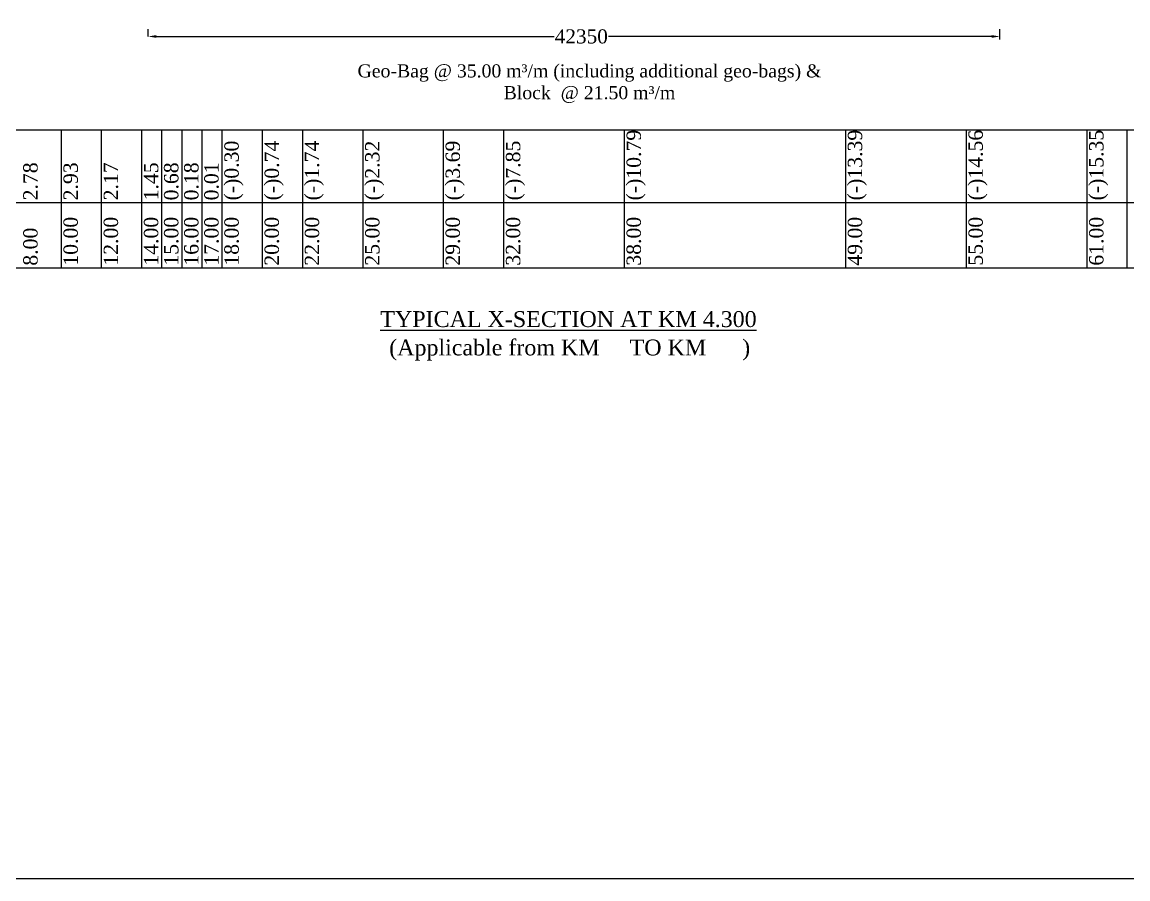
# Model space of a CAD drawing. Header units: metres. Extents: x -1354 to 3686, y -9962 to -7697.
# Drawn here: x -273.3 to -218.3, y -9693.3 to -9650.7 of the extents above; entities that cross this region are included whole.
import ezdxf

# ---------------------------------------------------------------- set-up
doc = ezdxf.new("R2010")
doc.units = ezdxf.units.M
doc.layers.add('LINE', color=7, linetype='Continuous')
doc.styles.get("Standard").update_dxf_attribs({"font": 'times.ttf'})
doc.dimstyles.get("Standard").update_dxf_attribs({"dimtxt": 0.5, "dimasz": 0.4075, "dimexe": 0.364, "dimexo": 0.219, "dimgap": 0.09, "dimtad": 0, "dimdec": 0, "dimlfac": 1000, "dimzin": 0, "dimdsep": 46, "dimtxsty": 'Standard', "dimcen": 0.09, "dimadec": 0, "dimazin": 0, "dimtfac": 1, "dimtdec": 0, "dimtofl": 0, "dimtmove": 0, "dimatfit": 3, "dimfxl": 1, "dimtolj": 1, "dimtzin": 0, "dimarcsym": 0})

# ---------------------------------------------------------------- blocks, each defined once
blk = doc.blocks.new('*D464')
at = {"color": 0, "lineweight": -2, "ltscale": 0.5}
for p, q in [((-267.066, -9651.396), (-267.066, -9651.032)), ((-224.716, -9651.546), (-224.716, -9651.032)), ((-266.659, -9651.396), (-246.882, -9651.396)), ((-225.124, -9651.396), (-244.171, -9651.396))]:
    blk.add_line(p, q, dxfattribs=at)
at = {"color": 0, "linetype": 'Continuous', "lineweight": -3, "ltscale": 0.5}
for points in [[(-266.659, -9651.328), (-266.659, -9651.464), (-267.066, -9651.396)], [(-225.124, -9651.328), (-225.124, -9651.464), (-224.716, -9651.396)]]:
    blk.add_solid(points, dxfattribs=at)
at = {"layer": 'Defpoints', "color": 0, "linetype": 'Continuous', "lineweight": -3, "ltscale": 0.5}
for p in [(-267.066, -9651.52), (-224.716, -9651.396), (-224.716, -9655.831)]:
    blk.add_point(p, dxfattribs=at)
at = {"color": 0, "linetype": 'Continuous', "lineweight": -3, "ltscale": 0.5, "insert": (-245.527, -9651.396), "char_height": 0.5, "attachment_point": 5}
blk.add_mtext('\\A1;{\\H1.4x;42350}', dxfattribs=at)

msp = doc.modelspace()

# ---------------------------------------------------------------- linework, layer by layer
at = {"color": 0, "lineweight": -2}
for p, q in [((-286.376578, -9656.038867), (-201.376578, -9656.038867)), ((-271.376578, -9662.891596), (-271.376578, -9656.038867)), ((-269.376578, -9662.891596), (-269.376578, -9656.038867)), ((-267.376578, -9662.891596), (-267.376578, -9656.038867)), ((-266.376578, -9662.891596), (-266.376578, -9656.038867)), ((-265.376578, -9662.891596), (-265.376578, -9656.038867)), ((-264.376578, -9662.891596), (-264.376578, -9656.038867)), ((-263.376578, -9662.891596), (-263.376578, -9656.038867)), ((-261.376578, -9662.891596), (-261.376578, -9656.038867)), ((-259.376578, -9662.891596), (-259.376578, -9656.038867)), ((-256.376578, -9662.891596), (-256.376578, -9656.038867)), ((-252.376578, -9662.891596), (-252.376578, -9656.038867)), ((-249.376578, -9662.891596), (-249.376578, -9656.038867)), ((-243.376578, -9662.891596), (-243.376578, -9656.038867)), ((-232.376578, -9662.891596), (-232.376578, -9656.038867)), ((-226.376578, -9662.891596), (-226.376578, -9656.038867)), ((-220.376578, -9662.891596), (-220.376578, -9656.038867)), ((-218.376578, -9662.891596), (-218.376578, -9656.038867)), ((-296.169779, -9659.644482), (-201.376578, -9659.644482)), ((-296.169779, -9662.891596), (-201.376578, -9662.891596))]:
    msp.add_line(p, q, dxfattribs=at)
at = {"layer": 'LINE', "color": 0, "linetype": 'ByBlock', "lineweight": -3, "ltscale": 0.5}
msp.add_lwpolyline([(-301.527016, -9611.576278), (-182.876666, -9611.576278), (-182.876666, -9693.27981), (-301.527016, -9693.27981)], close=True, dxfattribs=at)

# ---------------------------------------------------------------- texts
at = {"color": 0, "lineweight": -2, "char_height": 0.715, "width": 2.15, "attachment_point": 1, "rotation": 90}
for s, insert in [('(-)10.79', (-243.276578, -9659.544482)), ('(-)13.39', (-232.276578, -9659.544482)), ('(-)14.56', (-226.276578, -9659.544482)), ('(-)15.35', (-220.276578, -9659.544482)), ('(-)0.30', (-263.276578, -9659.544482)), ('(-)0.74', (-261.276578, -9659.544482)), ('(-)1.74', (-259.276578, -9659.544482)), ('(-)2.32', (-256.276578, -9659.544482)), ('(-)3.69', (-252.276578, -9659.544482)), ('(-)7.85', (-249.276578, -9659.544482)), ('2.78', (-273.276578, -9659.544482)), ('2.93', (-271.276578, -9659.544482)), ('2.17', (-269.276578, -9659.544482)), ('1.45', (-267.276578, -9659.544482)), ('0.68', (-266.276578, -9659.544482)), ('0.18', (-265.276578, -9659.544482)), ('0.01', (-264.276578, -9659.544482)), ('10.00', (-271.276578, -9662.791596)), ('12.00', (-269.276578, -9662.791596)), ('14.00', (-267.276578, -9662.791596)), ('15.00', (-266.276578, -9662.791596)), ('16.00', (-265.276578, -9662.791596)), ('17.00', (-264.276578, -9662.791596)), ('18.00', (-263.276578, -9662.791596)), ('20.00', (-261.276578, -9662.791596)), ('22.00', (-259.276578, -9662.791596)), ('25.00', (-256.276578, -9662.791596)), ('29.00', (-252.276578, -9662.791596)), ('32.00', (-249.276578, -9662.791596)), ('38.00', (-243.276578, -9662.791596)), ('49.00', (-232.276578, -9662.791596)), ('55.00', (-226.276578, -9662.791596)), ('61.00', (-220.276578, -9662.791596)), ('8.00', (-273.276578, -9662.791596))]:
    msp.add_mtext(s, dxfattribs=dict(at, insert=insert))
at = {"char_height": 0.78947585, "attachment_point": 1}
for s, insert in [('{\\LTYPICAL X-SECTION AT KM 4.300}', (-255.520949, -9665.052081)), ('(Applicable from KM     TO KM      )', (-255.078985, -9666.4635))]:
    msp.add_mtext(s, dxfattribs=dict(at, insert=insert))
at = {"layer": 'LINE', "color": 0, "linetype": 'ByBlock', "lineweight": -3, "ltscale": 0.5, "insert": (-245.119962, -9652.780968), "char_height": 0.65, "width": 26.79233381, "attachment_point": 2}
msp.add_mtext('Geo-Bag @ 35.00 m³/m (including additional geo-bags) &\\PBlock  @ 21.50 m³/m ', dxfattribs=at)

# ---------------------------------------------------------------- dimensions: what is measured, and where the dimension line sits
at = {"color": 0, "linetype": 'Continuous', "lineweight": -3, "ltscale": 0.5}
dim = msp.add_linear_dim(base=(-224.716127, -9651.396135), p1=(-267.066127, -9651.519926), p2=(-224.716127, -9655.830957), text='{\\H1.4x;<>}', dimstyle='Standard', override={"dimfxl": 0.15, "dimfxlon": 1}, dxfattribs=at)
dim.commit()
dim.dimension.update_dxf_attribs({"geometry": '*D464', "text_midpoint": (-245.526737, -9651.396135), "dimtype": 160})

doc.saveas('drawing.dxf')
